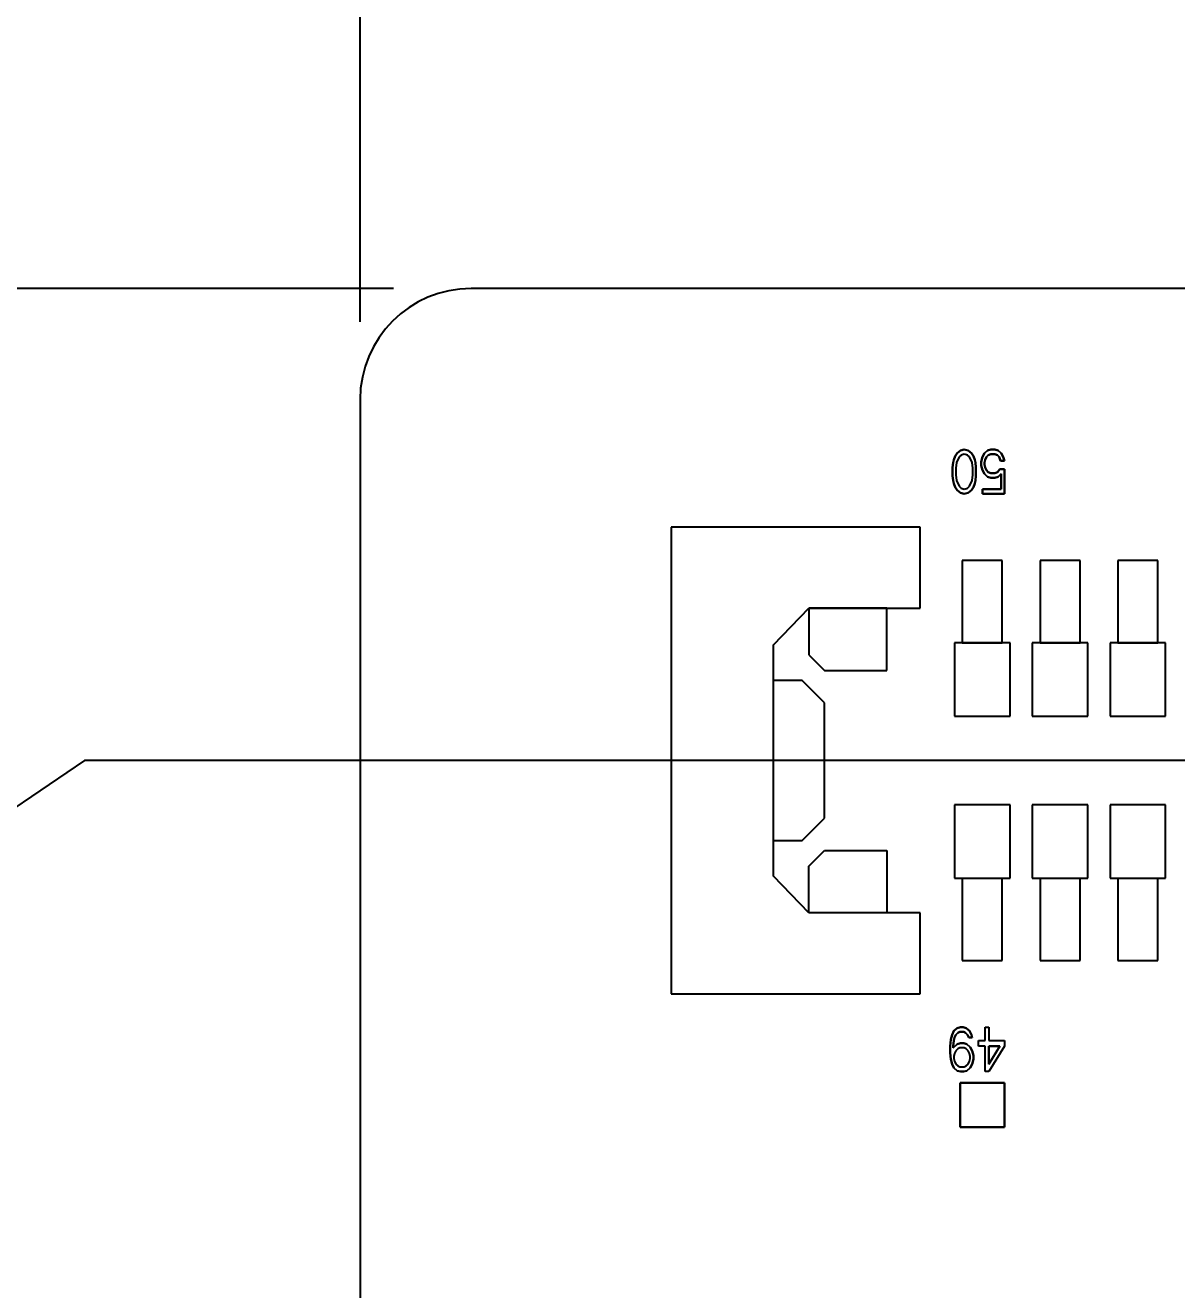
# Model space of a CAD drawing. Header units: millimetres. Extents: x 0 to 420, y 0 to 297.
# Drawn here: x 69.73 to 74.91, y 199.41 to 205.1 of the extents above; entities that cross this region are included whole.
import ezdxf

# ---------------------------------------------------------------- set-up
doc = ezdxf.new("R2010")
doc.units = ezdxf.units.MM
doc.header["$LTSCALE"] = 23.1
doc.layers.get('0').update_dxf_attribs({"linetype": 'CONTINUOUS'})
doc.layers.add('00_COPY_GEOM', color=7, linetype='CONTINUOUS')
doc.styles.get("Standard").update_dxf_attribs({"font": 'SIMPLEX.SHX', "width": 0.8})
doc.dimstyles.new('DIMSTYLE_3', dxfattribs={"dimtxt": 3, "dimasz": 3, "dimexe": 2, "dimexo": 0.35, "dimgap": 0.75, "dimtad": 0, "dimtih": 1, "dimtoh": 1, "dimzin": 0, "dimdsep": 46, "dimtxsty": 'STANDARD', "dimblk": '_FILLED', "dimblk1": '_FILLED', "dimblk2": '_FILLED', "dimcen": 0.09, "dimadec": 3, "dimazin": 0, "dimtp": 0.2, "dimtm": 0.2, "dimtfac": 1, "dimtofl": 0, "dimtmove": 0, "dimatfit": 3, "dimldrblk": '_FILLED', "dimfxl": 1, "dimtolj": 1, "dimtzin": 0, "dimarcsym": 0})
doc.dimstyles.new('DIMSTYLE_7', dxfattribs={"dimtxt": 3, "dimasz": 3, "dimexe": 2, "dimexo": 0.35, "dimgap": 0.75, "dimtad": 0, "dimtih": 1, "dimtoh": 1, "dimdec": 3, "dimzin": 0, "dimdsep": 46, "dimtxsty": 'STANDARD', "dimblk": '_FILLED', "dimblk1": '_FILLED', "dimblk2": '_FILLED', "dimcen": 0.09, "dimadec": 3, "dimazin": 0, "dimtp": 0.2, "dimtm": 0.2, "dimtfac": 1, "dimtdec": 3, "dimtofl": 0, "dimtmove": 0, "dimatfit": 3, "dimldrblk": '_FILLED', "dimfxl": 1, "dimtolj": 1, "dimtzin": 0, "dimarcsym": 0})
doc.dimstyles.new('DIMSTYLE_9', dxfattribs={"dimtxt": 3, "dimasz": 3, "dimexe": 2, "dimexo": 0.35, "dimgap": 0.75, "dimtad": 0, "dimtih": 1, "dimtoh": 1, "dimdec": 3, "dimzin": 0, "dimdsep": 46, "dimtxsty": 'STANDARD', "dimblk": '_FILLED', "dimblk1": '_FILLED', "dimblk2": '_FILLED', "dimcen": 0.09, "dimadec": 3, "dimazin": 0, "dimtp": 0.1, "dimtm": 0.1, "dimtfac": 1, "dimtdec": 3, "dimtofl": 0, "dimtmove": 0, "dimatfit": 3, "dimldrblk": '_FILLED', "dimfxl": 1, "dimtolj": 1, "dimtzin": 0, "dimarcsym": 0})

# ---------------------------------------------------------------- blocks, each defined once
blk = doc.blocks.new('*D2')
at = {"color": 2}
for p, q in [((69.9945, 201.7889), (65.9601, 199.0517)), ((77.8851, 201.7889), (69.9945, 201.7889)), ((65.9601, 199.0517), (55.161, 199.0517))]:
    blk.add_line(p, q, dxfattribs=at)
blk = doc.blocks.new('_FILLED')
at = {"color": 0, "linetype": 'BYBLOCK'}
blk.add_solid([(0, 0), (-1, 0.1333), (-1, -0.1333)], dxfattribs=at)
blk = doc.blocks.new('*D14')
at = {"color": 2}
blk.add_line((71.3851, 203.9129), (55.161, 203.9129), dxfattribs=at)
blk = doc.blocks.new('*D19')
at = {"color": 2}
blk.add_line((71.2351, 203.7629), (71.2351, 216.909), dxfattribs=at)
blk = doc.blocks.new('*D21')
at = {"color": 2}
blk.add_line((78.2351, 203.1725), (78.2351, 216.909), dxfattribs=at)
blk = doc.blocks.new('*D22')
at = {"color": 2}
blk.add_line((85.2351, 203.7629), (85.2351, 216.909), dxfattribs=at)

msp = doc.modelspace()

# ---------------------------------------------------------------- linework, layer by layer
at = {"color": 7}
for p, q in [((84.7351, 203.9129), (71.7351, 203.9129)), ((71.2351, 203.4129), (71.2351, 195.5098))]:
    msp.add_line(p, q, dxfattribs=at)
at = {"color": 2}
for p, q in [((73.9047, 203.1293), (73.9076, 203.1421)), ((73.9076, 203.1421), (73.9135, 203.1591)), ((73.9135, 203.1591), (73.9222, 203.1719)), ((73.931, 203.1549), (73.9193, 203.1293)), ((73.9222, 203.1719), (73.9368, 203.1846)), ((73.9397, 203.1634), (73.931, 203.1549)), ((73.9368, 203.1846), (73.9543, 203.1889)), ((73.9543, 203.1676), (73.9397, 203.1634)), ((73.9543, 203.1889), (73.9718, 203.1846)), ((73.9689, 203.1634), (73.9543, 203.1676)), ((73.9776, 203.1549), (73.9689, 203.1634)), ((73.9718, 203.1846), (73.9864, 203.1719)), ((73.9893, 203.1293), (73.9776, 203.1549)), ((73.9864, 203.1719), (73.9951, 203.1591)), ((73.9951, 203.1591), (74.001, 203.1421)), ((74.001, 203.1421), (74.0039, 203.1293)), ((74.0301, 203.1336), (74.036, 203.1549)), ((74.036, 203.1549), (74.0447, 203.1719)), ((74.0447, 203.1719), (74.0593, 203.1846)), ((74.0476, 203.1421), (74.0447, 203.1293)), ((74.0535, 203.1549), (74.0476, 203.1421)), ((74.0622, 203.1634), (74.0535, 203.1549)), ((74.0593, 203.1846), (74.0739, 203.1889)), ((74.0739, 203.1676), (74.0622, 203.1634)), ((74.0739, 203.1889), (74.0914, 203.1889)), ((74.0914, 203.1676), (74.0739, 203.1676)), ((74.0914, 203.1889), (74.106, 203.1846)), ((74.103, 203.1634), (74.0914, 203.1676)), ((74.1118, 203.1549), (74.103, 203.1634)), ((74.106, 203.1846), (74.1205, 203.1719)), ((74.1176, 203.1378), (74.1118, 203.1549)), ((74.1351, 203.1378), (74.1176, 203.1378)), ((74.1205, 203.1719), (74.1293, 203.1549)), ((74.1293, 203.1549), (74.1351, 203.1378)), ((73.9018, 203.108), (73.9047, 203.1293)), ((73.9018, 203.0697), (73.9018, 203.108)), ((73.9193, 203.1293), (73.9164, 203.1038)), ((73.9164, 203.1038), (73.9164, 203.074)), ((73.9922, 203.1038), (73.9893, 203.1293)), ((73.9922, 203.074), (73.9922, 203.1038)), ((74.0039, 203.1293), (74.0068, 203.108)), ((74.0068, 203.108), (74.0068, 203.0697)), ((74.0301, 203.1166), (74.0301, 203.1336)), ((74.036, 203.0953), (74.0301, 203.1166)), ((74.0447, 203.0783), (74.036, 203.0953)), ((74.0447, 203.1293), (74.0447, 203.1208)), ((74.0447, 203.1208), (74.0476, 203.108)), ((74.0593, 203.0655), (74.0447, 203.0783)), ((74.0476, 203.108), (74.0535, 203.0953)), ((74.0535, 203.0953), (74.0622, 203.0868)), ((74.0622, 203.0868), (74.0739, 203.0825)), ((74.0739, 203.0825), (74.0914, 203.0825)), ((74.0914, 203.0825), (74.103, 203.0868)), ((74.103, 203.0868), (74.1147, 203.0995)), ((74.1205, 203.0783), (74.106, 203.0655)), ((74.1147, 203.0995), (74.1351, 203.0995)), ((74.1205, 203.0102), (74.1205, 203.0783)), ((74.1351, 203.0995), (74.1351, 202.9889)), ((73.9047, 203.0485), (73.9018, 203.0697)), ((73.9076, 203.0357), (73.9047, 203.0485)), ((73.9135, 203.0187), (73.9076, 203.0357)), ((73.9164, 203.074), (73.9193, 203.0485)), ((73.9193, 203.0485), (73.931, 203.0229)), ((73.931, 203.0229), (73.9397, 203.0144)), ((73.9689, 203.0144), (73.9776, 203.0229)), ((73.9776, 203.0229), (73.9893, 203.0485)), ((73.9893, 203.0485), (73.9922, 203.074)), ((74.001, 203.0357), (73.9951, 203.0187)), ((74.0039, 203.0485), (74.001, 203.0357)), ((74.0068, 203.0697), (74.0039, 203.0485)), ((74.0739, 203.0612), (74.0593, 203.0655)), ((74.0914, 203.0612), (74.0739, 203.0612)), ((74.106, 203.0655), (74.0914, 203.0612)), ((73.9222, 203.0059), (73.9135, 203.0187)), ((73.9368, 202.9931), (73.9222, 203.0059)), ((73.9543, 202.9889), (73.9368, 202.9931)), ((73.9397, 203.0144), (73.9543, 203.0102)), ((73.9543, 203.0102), (73.9689, 203.0144)), ((73.9718, 202.9931), (73.9543, 202.9889)), ((73.9864, 203.0059), (73.9718, 202.9931)), ((73.9951, 203.0187), (73.9864, 203.0059)), ((74.036, 202.9889), (74.036, 203.0102)), ((74.036, 203.0102), (74.1205, 203.0102)), ((74.1351, 202.9889), (74.036, 202.9889)), ((72.6351, 202.8389), (72.6351, 200.7389)), ((73.7551, 202.8389), (72.6351, 202.8389)), ((73.7551, 202.4739), (73.7551, 202.8389)), ((73.9451, 202.6889), (73.9451, 202.3189)), ((74.1251, 202.6889), (73.9451, 202.6889)), ((74.1251, 202.3189), (74.1251, 202.6889)), ((74.2951, 202.6889), (74.2951, 202.3189)), ((74.4751, 202.6889), (74.2951, 202.6889)), ((74.4751, 202.3189), (74.4751, 202.6889)), ((74.6451, 202.6889), (74.6451, 202.3189)), ((74.8251, 202.6889), (74.6451, 202.6889)), ((74.8251, 202.3189), (74.8251, 202.6889)), ((73.0951, 202.3089), (73.2551, 202.4739)), ((73.2551, 202.4739), (73.2551, 202.2639)), ((73.2551, 202.4739), (73.7551, 202.4739)), ((73.6051, 202.1939), (73.6051, 202.4739)), ((73.0951, 201.2689), (73.0951, 202.3089)), ((73.9101, 202.3189), (73.9101, 201.9889)), ((74.1601, 202.3189), (73.9101, 202.3189)), ((74.1601, 201.9889), (74.1601, 202.3189)), ((74.2601, 202.3189), (74.2601, 201.9889)), ((74.5101, 202.3189), (74.2601, 202.3189)), ((74.5101, 201.9889), (74.5101, 202.3189)), ((74.6101, 202.3189), (74.6101, 201.9889)), ((74.8601, 202.3189), (74.6101, 202.3189)), ((74.8601, 201.9889), (74.8601, 202.3189)), ((73.2551, 202.2639), (73.3251, 202.1939)), ((73.3251, 202.1939), (73.6051, 202.1939)), ((73.2251, 202.1489), (73.0951, 202.1489)), ((73.3251, 202.0489), (73.2251, 202.1489)), ((73.3251, 201.5289), (73.3251, 202.0489)), ((73.9101, 201.9889), (74.1601, 201.9889)), ((74.2601, 201.9889), (74.5101, 201.9889)), ((74.6101, 201.9889), (74.8601, 201.9889)), ((73.9101, 201.5889), (73.9101, 201.2589)), ((74.1601, 201.5889), (73.9101, 201.5889)), ((74.1601, 201.2589), (74.1601, 201.5889)), ((74.2601, 201.5889), (74.2601, 201.2589)), ((74.5101, 201.5889), (74.2601, 201.5889)), ((74.5101, 201.2589), (74.5101, 201.5889)), ((74.6101, 201.5889), (74.6101, 201.2589)), ((74.8601, 201.5889), (74.6101, 201.5889)), ((74.8601, 201.2589), (74.8601, 201.5889)), ((73.2251, 201.4289), (73.3251, 201.5289)), ((73.0951, 201.4289), (73.2251, 201.4289)), ((73.2551, 201.3139), (73.3251, 201.3839)), ((73.3251, 201.3839), (73.6051, 201.3839)), ((73.6051, 201.3839), (73.6051, 201.1039)), ((73.2551, 201.1039), (73.0951, 201.2689)), ((73.2551, 201.1039), (73.2551, 201.3139)), ((73.9101, 201.2589), (74.1601, 201.2589)), ((73.9451, 201.2589), (73.9451, 200.8889)), ((74.1251, 200.8889), (74.1251, 201.2589)), ((74.2601, 201.2589), (74.5101, 201.2589)), ((74.2951, 201.2589), (74.2951, 200.8889)), ((74.4751, 200.8889), (74.4751, 201.2589)), ((74.6101, 201.2589), (74.8601, 201.2589)), ((74.6451, 201.2589), (74.6451, 200.8889)), ((74.8251, 200.8889), (74.8251, 201.2589)), ((73.7551, 201.1039), (73.2551, 201.1039)), ((73.7551, 200.7389), (73.7551, 201.1039)), ((73.9451, 200.8889), (74.1251, 200.8889)), ((74.2951, 200.8889), (74.4751, 200.8889)), ((74.6451, 200.8889), (74.8251, 200.8889)), ((72.6351, 200.7389), (73.7551, 200.7389)), ((73.9076, 200.5719), (73.9222, 200.5846)), ((73.9222, 200.5846), (73.9368, 200.5889)), ((73.9368, 200.5889), (73.9485, 200.5889)), ((73.9485, 200.5889), (73.963, 200.5846)), ((73.963, 200.5846), (73.9776, 200.5719)), ((74.0476, 200.5293), (74.0476, 200.5889)), ((74.0476, 200.5889), (74.0651, 200.5889)), ((74.0651, 200.5889), (74.0651, 200.5293)), ((73.8901, 200.5038), (73.893, 200.5336)), ((73.893, 200.5336), (73.8989, 200.5549)), ((73.8989, 200.5549), (73.9076, 200.5719)), ((73.9076, 200.5293), (73.9047, 200.5038)), ((73.9105, 200.5421), (73.9076, 200.5293)), ((73.9164, 200.5549), (73.9105, 200.5421)), ((73.9251, 200.5634), (73.9164, 200.5549)), ((73.9339, 200.5676), (73.9251, 200.5634)), ((73.9514, 200.5676), (73.9339, 200.5676)), ((73.9601, 200.5634), (73.9514, 200.5676)), ((73.9689, 200.5549), (73.9601, 200.5634)), ((73.9747, 200.5421), (73.9689, 200.5549)), ((73.9893, 200.5421), (73.9747, 200.5421)), ((73.9776, 200.5719), (73.9864, 200.5549)), ((73.9864, 200.5549), (73.9893, 200.5421)), ((74.0185, 200.5038), (74.0185, 200.5293)), ((74.0185, 200.5293), (74.0476, 200.5293)), ((74.0651, 200.5293), (74.1351, 200.5293)), ((74.1351, 200.5293), (74.1351, 200.5038)), ((73.8901, 200.474), (73.8901, 200.5038)), ((73.893, 200.4442), (73.8901, 200.474)), ((73.9047, 200.4953), (73.9222, 200.5123)), ((73.9047, 200.5038), (73.9047, 200.4953)), ((73.9105, 200.4697), (73.9076, 200.457)), ((73.9164, 200.4825), (73.9105, 200.4697)), ((73.9251, 200.491), (73.9164, 200.4825)), ((73.9222, 200.5123), (73.9368, 200.5166)), ((73.9339, 200.4953), (73.9251, 200.491)), ((73.9543, 200.4953), (73.9339, 200.4953)), ((73.9368, 200.5166), (73.9514, 200.5166)), ((73.9514, 200.5166), (73.966, 200.5123)), ((73.963, 200.491), (73.9543, 200.4953)), ((73.9718, 200.4825), (73.963, 200.491)), ((73.966, 200.5123), (73.9805, 200.4995)), ((73.9776, 200.4697), (73.9718, 200.4825)), ((73.9805, 200.457), (73.9776, 200.4697)), ((73.9805, 200.4995), (73.9893, 200.4825)), ((73.9893, 200.4825), (73.9951, 200.4612)), ((73.9951, 200.4612), (73.9951, 200.4442)), ((74.0476, 200.5038), (74.0185, 200.5038)), ((74.0476, 200.3889), (74.0476, 200.5038)), ((74.1351, 200.5038), (74.0651, 200.3889)), ((74.0651, 200.4229), (74.1147, 200.5038)), ((74.0651, 200.5038), (74.0651, 200.4229)), ((74.1147, 200.5038), (74.0651, 200.5038)), ((73.8989, 200.4229), (73.893, 200.4442)), ((73.9076, 200.4059), (73.8989, 200.4229)), ((73.9076, 200.457), (73.9076, 200.4485)), ((73.9076, 200.4485), (73.9105, 200.4357)), ((73.9222, 200.3931), (73.9076, 200.4059)), ((73.9105, 200.4357), (73.9164, 200.4229)), ((73.9164, 200.4229), (73.9251, 200.4144)), ((73.9251, 200.4144), (73.9339, 200.4102)), ((73.9339, 200.4102), (73.9543, 200.4102)), ((73.9543, 200.4102), (73.963, 200.4144)), ((73.963, 200.4144), (73.9718, 200.4229)), ((73.9805, 200.4059), (73.966, 200.3931)), ((73.9718, 200.4229), (73.9776, 200.4357)), ((73.9776, 200.4357), (73.9805, 200.4485)), ((73.9805, 200.4485), (73.9805, 200.457)), ((73.9893, 200.4229), (73.9805, 200.4059)), ((73.9951, 200.4442), (73.9893, 200.4229)), ((73.9368, 200.3889), (73.9222, 200.3931)), ((73.9514, 200.3889), (73.9368, 200.3889)), ((73.966, 200.3931), (73.9514, 200.3889)), ((74.0651, 200.3889), (74.0476, 200.3889)), ((73.9351, 200.1389), (73.9351, 200.3389)), ((73.9351, 200.3389), (74.1351, 200.3389)), ((74.1351, 200.3389), (74.1351, 200.1389)), ((74.1351, 200.1389), (73.9351, 200.1389))]:
    msp.add_line(p, q, dxfattribs=at)
at = {"color": 7}
msp.add_arc((71.7351, 203.4129), 0.5, 90, 180, dxfattribs=at)
at = {"layer": '00_COPY_GEOM', "color": 2}
for p, q in [((73.9076, 203.1421), (73.9047, 203.1293)), ((73.9135, 203.1591), (73.9076, 203.1421)), ((73.9222, 203.1719), (73.9135, 203.1591)), ((73.931, 203.1549), (73.9193, 203.1293)), ((73.9368, 203.1846), (73.9222, 203.1719)), ((73.9397, 203.1634), (73.931, 203.1549)), ((73.9543, 203.1889), (73.9368, 203.1846)), ((73.9543, 203.1676), (73.9397, 203.1634)), ((73.9718, 203.1846), (73.9543, 203.1889)), ((73.9689, 203.1634), (73.9543, 203.1676)), ((73.9776, 203.1549), (73.9689, 203.1634)), ((73.9864, 203.1719), (73.9718, 203.1846)), ((73.9893, 203.1293), (73.9776, 203.1549)), ((73.9951, 203.1591), (73.9864, 203.1719)), ((74.001, 203.1421), (73.9951, 203.1591)), ((74.0039, 203.1293), (74.001, 203.1421)), ((74.036, 203.1549), (74.0301, 203.1336)), ((74.0447, 203.1719), (74.036, 203.1549)), ((74.0593, 203.1846), (74.0447, 203.1719)), ((74.0447, 203.1293), (74.0476, 203.1421)), ((74.0476, 203.1421), (74.0535, 203.1549)), ((74.0535, 203.1549), (74.0622, 203.1634)), ((74.0739, 203.1889), (74.0593, 203.1846)), ((74.0622, 203.1634), (74.0739, 203.1676)), ((74.0914, 203.1889), (74.0739, 203.1889)), ((74.0739, 203.1676), (74.0914, 203.1676)), ((74.106, 203.1846), (74.0914, 203.1889)), ((74.0914, 203.1676), (74.103, 203.1634)), ((74.103, 203.1634), (74.1118, 203.1549)), ((74.1205, 203.1719), (74.106, 203.1846)), ((74.1118, 203.1549), (74.1176, 203.1378)), ((74.1176, 203.1378), (74.1351, 203.1378)), ((74.1293, 203.1549), (74.1205, 203.1719)), ((74.1351, 203.1378), (74.1293, 203.1549)), ((73.9047, 203.1293), (73.9018, 203.108)), ((73.9018, 203.108), (73.9018, 203.0697)), ((73.9193, 203.1293), (73.9164, 203.1038)), ((73.9164, 203.1038), (73.9164, 203.074)), ((73.9922, 203.1038), (73.9893, 203.1293)), ((73.9922, 203.074), (73.9922, 203.1038)), ((74.0068, 203.108), (74.0039, 203.1293)), ((74.0068, 203.0697), (74.0068, 203.108)), ((74.0301, 203.1336), (74.0301, 203.1166)), ((74.0301, 203.1166), (74.036, 203.0953)), ((74.036, 203.0953), (74.0447, 203.0783)), ((74.0447, 203.1208), (74.0447, 203.1293)), ((74.0476, 203.108), (74.0447, 203.1208)), ((74.0447, 203.0783), (74.0593, 203.0655)), ((74.0535, 203.0953), (74.0476, 203.108)), ((74.0622, 203.0868), (74.0535, 203.0953)), ((74.0739, 203.0825), (74.0622, 203.0868)), ((74.0914, 203.0825), (74.0739, 203.0825)), ((74.103, 203.0868), (74.0914, 203.0825)), ((74.1147, 203.0995), (74.103, 203.0868)), ((74.106, 203.0655), (74.1205, 203.0783)), ((74.1351, 203.0995), (74.1147, 203.0995)), ((74.1205, 203.0783), (74.1205, 203.0102)), ((74.1351, 202.9889), (74.1351, 203.0995)), ((73.9018, 203.0697), (73.9047, 203.0485)), ((73.9047, 203.0485), (73.9076, 203.0357)), ((73.9076, 203.0357), (73.9135, 203.0187)), ((73.9164, 203.074), (73.9193, 203.0485)), ((73.9193, 203.0485), (73.931, 203.0229)), ((73.931, 203.0229), (73.9397, 203.0144)), ((73.9689, 203.0144), (73.9776, 203.0229)), ((73.9776, 203.0229), (73.9893, 203.0485)), ((73.9893, 203.0485), (73.9922, 203.074)), ((73.9951, 203.0187), (74.001, 203.0357)), ((74.001, 203.0357), (74.0039, 203.0485)), ((74.0039, 203.0485), (74.0068, 203.0697)), ((74.0593, 203.0655), (74.0739, 203.0612)), ((74.0739, 203.0612), (74.0914, 203.0612)), ((74.0914, 203.0612), (74.106, 203.0655)), ((73.9135, 203.0187), (73.9222, 203.0059)), ((73.9222, 203.0059), (73.9368, 202.9931)), ((73.9368, 202.9931), (73.9543, 202.9889)), ((73.9397, 203.0144), (73.9543, 203.0102)), ((73.9543, 203.0102), (73.9689, 203.0144)), ((73.9543, 202.9889), (73.9718, 202.9931)), ((73.9718, 202.9931), (73.9864, 203.0059)), ((73.9864, 203.0059), (73.9951, 203.0187)), ((74.036, 203.0102), (74.036, 202.9889)), ((74.1205, 203.0102), (74.036, 203.0102)), ((74.036, 202.9889), (74.1351, 202.9889)), ((73.9451, 202.6889), (73.9451, 202.3189)), ((74.1251, 202.6889), (73.9451, 202.6889)), ((74.1251, 202.3189), (74.1251, 202.6889)), ((74.2951, 202.6889), (74.2951, 202.3189)), ((74.4751, 202.6889), (74.2951, 202.6889)), ((74.4751, 202.3189), (74.4751, 202.6889)), ((74.6451, 202.6889), (74.6451, 202.3189)), ((74.8251, 202.6889), (74.6451, 202.6889)), ((74.8251, 202.3189), (74.8251, 202.6889)), ((73.2551, 202.4739), (73.2551, 202.2639)), ((73.6051, 202.4739), (73.2551, 202.4739)), ((73.6051, 202.1939), (73.6051, 202.4739)), ((73.9451, 202.3189), (74.1251, 202.3189)), ((74.2951, 202.3189), (74.4751, 202.3189)), ((74.6451, 202.3189), (74.8251, 202.3189)), ((73.2551, 202.2639), (73.3251, 202.1939)), ((73.3251, 202.1939), (73.6051, 202.1939)), ((73.0951, 201.4289), (73.0951, 202.1489)), ((73.2251, 202.1489), (73.0951, 202.1489)), ((73.3251, 202.0489), (73.2251, 202.1489)), ((73.3251, 201.5289), (73.3251, 202.0489)), ((73.2251, 201.4289), (73.3251, 201.5289)), ((73.0951, 201.4289), (73.2251, 201.4289)), ((73.2551, 201.3139), (73.3251, 201.3839)), ((73.3251, 201.3839), (73.6051, 201.3839)), ((73.6051, 201.3839), (73.6051, 201.1039)), ((73.2551, 201.1039), (73.2551, 201.3139)), ((73.9451, 201.2589), (73.9451, 200.8889)), ((73.9451, 201.2589), (74.1251, 201.2589)), ((74.1251, 200.8889), (74.1251, 201.2589)), ((74.2951, 201.2589), (74.2951, 200.8889)), ((74.2951, 201.2589), (74.4751, 201.2589)), ((74.4751, 200.8889), (74.4751, 201.2589)), ((74.6451, 201.2589), (74.6451, 200.8889)), ((74.6451, 201.2589), (74.8251, 201.2589)), ((74.8251, 200.8889), (74.8251, 201.2589)), ((73.6051, 201.1039), (73.2551, 201.1039)), ((73.9451, 200.8889), (74.1251, 200.8889)), ((74.2951, 200.8889), (74.4751, 200.8889)), ((74.6451, 200.8889), (74.8251, 200.8889)), ((73.9222, 200.5846), (73.9076, 200.5719)), ((73.9368, 200.5889), (73.9222, 200.5846)), ((73.9485, 200.5889), (73.9368, 200.5889)), ((73.963, 200.5846), (73.9485, 200.5889)), ((73.9776, 200.5719), (73.963, 200.5846)), ((74.0476, 200.5293), (74.0476, 200.5889)), ((74.0476, 200.5889), (74.0651, 200.5889)), ((74.0651, 200.5889), (74.0651, 200.5293)), ((73.893, 200.5336), (73.8901, 200.5038)), ((73.8989, 200.5549), (73.893, 200.5336)), ((73.9076, 200.5719), (73.8989, 200.5549)), ((73.9047, 200.5038), (73.9076, 200.5293)), ((73.9076, 200.5293), (73.9105, 200.5421)), ((73.9105, 200.5421), (73.9164, 200.5549)), ((73.9164, 200.5549), (73.9251, 200.5634)), ((73.9251, 200.5634), (73.9339, 200.5676)), ((73.9339, 200.5676), (73.9514, 200.5676)), ((73.9514, 200.5676), (73.9601, 200.5634)), ((73.9601, 200.5634), (73.9689, 200.5549)), ((73.9689, 200.5549), (73.9747, 200.5421)), ((73.9747, 200.5421), (73.9893, 200.5421)), ((73.9864, 200.5549), (73.9776, 200.5719)), ((73.9893, 200.5421), (73.9864, 200.5549)), ((74.0185, 200.5038), (74.0185, 200.5293)), ((74.0185, 200.5293), (74.0476, 200.5293)), ((74.0651, 200.5293), (74.1351, 200.5293)), ((74.1351, 200.5293), (74.1351, 200.5038)), ((73.8901, 200.5038), (73.8901, 200.474)), ((73.8901, 200.474), (73.893, 200.4442)), ((73.9222, 200.5123), (73.9047, 200.4953)), ((73.9047, 200.4953), (73.9047, 200.5038)), ((73.9105, 200.4697), (73.9076, 200.457)), ((73.9164, 200.4825), (73.9105, 200.4697)), ((73.9251, 200.491), (73.9164, 200.4825)), ((73.9368, 200.5166), (73.9222, 200.5123)), ((73.9339, 200.4953), (73.9251, 200.491)), ((73.9543, 200.4953), (73.9339, 200.4953)), ((73.9514, 200.5166), (73.9368, 200.5166)), ((73.966, 200.5123), (73.9514, 200.5166)), ((73.963, 200.491), (73.9543, 200.4953)), ((73.9718, 200.4825), (73.963, 200.491)), ((73.9805, 200.4995), (73.966, 200.5123)), ((73.9776, 200.4697), (73.9718, 200.4825)), ((73.9805, 200.457), (73.9776, 200.4697)), ((73.9893, 200.4825), (73.9805, 200.4995)), ((73.9951, 200.4612), (73.9893, 200.4825)), ((73.9951, 200.4442), (73.9951, 200.4612)), ((74.0476, 200.5038), (74.0185, 200.5038)), ((74.0476, 200.3889), (74.0476, 200.5038)), ((74.1351, 200.5038), (74.0651, 200.3889)), ((74.1147, 200.5038), (74.0651, 200.4229)), ((74.0651, 200.4229), (74.0651, 200.5038)), ((74.0651, 200.5038), (74.1147, 200.5038)), ((73.893, 200.4442), (73.8989, 200.4229)), ((73.8989, 200.4229), (73.9076, 200.4059)), ((73.9076, 200.457), (73.9076, 200.4485)), ((73.9076, 200.4485), (73.9105, 200.4357)), ((73.9076, 200.4059), (73.9222, 200.3931)), ((73.9105, 200.4357), (73.9164, 200.4229)), ((73.9164, 200.4229), (73.9251, 200.4144)), ((73.9251, 200.4144), (73.9339, 200.4102)), ((73.9339, 200.4102), (73.9543, 200.4102)), ((73.9543, 200.4102), (73.963, 200.4144)), ((73.963, 200.4144), (73.9718, 200.4229)), ((73.966, 200.3931), (73.9805, 200.4059)), ((73.9718, 200.4229), (73.9776, 200.4357)), ((73.9776, 200.4357), (73.9805, 200.4485)), ((73.9805, 200.4485), (73.9805, 200.457)), ((73.9805, 200.4059), (73.9893, 200.4229)), ((73.9893, 200.4229), (73.9951, 200.4442)), ((73.9222, 200.3931), (73.9368, 200.3889)), ((73.9368, 200.3889), (73.9514, 200.3889)), ((73.9514, 200.3889), (73.966, 200.3931)), ((74.0651, 200.3889), (74.0476, 200.3889)), ((73.9351, 200.3389), (73.9351, 200.1389)), ((74.1351, 200.3389), (73.9351, 200.3389)), ((74.1351, 200.1389), (74.1351, 200.3389)), ((73.9351, 200.1389), (74.1351, 200.1389))]:
    msp.add_line(p, q, dxfattribs=at)
at = {"layer": '00_COPY_GEOM', "color": 1}
for p, q in [((72.6351, 202.8389), (72.6351, 200.7389)), ((73.7551, 202.8389), (72.6351, 202.8389)), ((73.7551, 202.4739), (73.7551, 202.8389)), ((73.0951, 202.3089), (73.2551, 202.4739)), ((73.6051, 202.4739), (73.7551, 202.4739)), ((73.0951, 202.1489), (73.0951, 202.3089)), ((73.9101, 202.3189), (73.9101, 201.9889)), ((73.9451, 202.3189), (73.9101, 202.3189)), ((74.1601, 202.3189), (74.1251, 202.3189)), ((74.1601, 201.9889), (74.1601, 202.3189)), ((74.2601, 202.3189), (74.2601, 201.9889)), ((74.2951, 202.3189), (74.2601, 202.3189)), ((74.5101, 202.3189), (74.4751, 202.3189)), ((74.5101, 201.9889), (74.5101, 202.3189)), ((74.6101, 202.3189), (74.6101, 201.9889)), ((74.6451, 202.3189), (74.6101, 202.3189)), ((74.8601, 202.3189), (74.8251, 202.3189)), ((74.8601, 201.9889), (74.8601, 202.3189)), ((73.9101, 201.9889), (74.1601, 201.9889)), ((74.2601, 201.9889), (74.5101, 201.9889)), ((74.6101, 201.9889), (74.8601, 201.9889)), ((73.9101, 201.5889), (73.9101, 201.2589)), ((74.1601, 201.5889), (73.9101, 201.5889)), ((74.1601, 201.2589), (74.1601, 201.5889)), ((74.2601, 201.5889), (74.2601, 201.2589)), ((74.5101, 201.5889), (74.2601, 201.5889)), ((74.5101, 201.2589), (74.5101, 201.5889)), ((74.6101, 201.5889), (74.6101, 201.2589)), ((74.8601, 201.5889), (74.6101, 201.5889)), ((74.8601, 201.2589), (74.8601, 201.5889)), ((73.0951, 201.2689), (73.0951, 201.4289)), ((73.2551, 201.1039), (73.0951, 201.2689)), ((73.9101, 201.2589), (73.9451, 201.2589)), ((74.1251, 201.2589), (74.1601, 201.2589)), ((74.2601, 201.2589), (74.2951, 201.2589)), ((74.4751, 201.2589), (74.5101, 201.2589)), ((74.6101, 201.2589), (74.6451, 201.2589)), ((74.8251, 201.2589), (74.8601, 201.2589)), ((73.7551, 201.1039), (73.6051, 201.1039)), ((73.7551, 200.7389), (73.7551, 201.1039)), ((72.6351, 200.7389), (73.7551, 200.7389))]:
    msp.add_line(p, q, dxfattribs=at)

# ---------------------------------------------------------------- dimensions: what is measured, and where the dimension line sits
at = {"color": 2}
for feature_location, offset, dtype, origin, dimstyle, picture, middle in [((71.2351, 203.7629), (0, 13.1461), 1, (65.2351, 188.4583), 'DIMSTYLE_9', '*D19', (70.4851, 218.409)), ((78.2351, 203.1725), (0, 13.7364), 1, (65.2351, 202.8225), 'DIMSTYLE_7', '*D21', (77.4851, 218.409)), ((85.2351, 203.7629), (0, 13.1461), 1, (65.2351, 203.4129), 'DIMSTYLE_7', '*D22', (84.4851, 218.409)), ((71.3851, 203.9129), (-16.2241, 0), 0, (71.7351, 180.3463), 'DIMSTYLE_7', '*D14', (39.261, 204.6629)), ((77.8851, 201.7889), (-22.7241, -2.7372), 0, (79.3912, 180.3463), 'DIMSTYLE_3', '*D2', (41.661, 199.8017))]:
    dim = msp.add_ordinate_dim(feature_location=feature_location, offset=offset, dtype=dtype, origin=origin, dimstyle=dimstyle, override={"dimtad": 1, "dimtih": 0, "dimtoh": 0}, dxfattribs=at)
    dim.commit()
    dim.dimension.update_dxf_attribs({"geometry": picture, "text_midpoint": middle})

doc.saveas('drawing.dxf')
